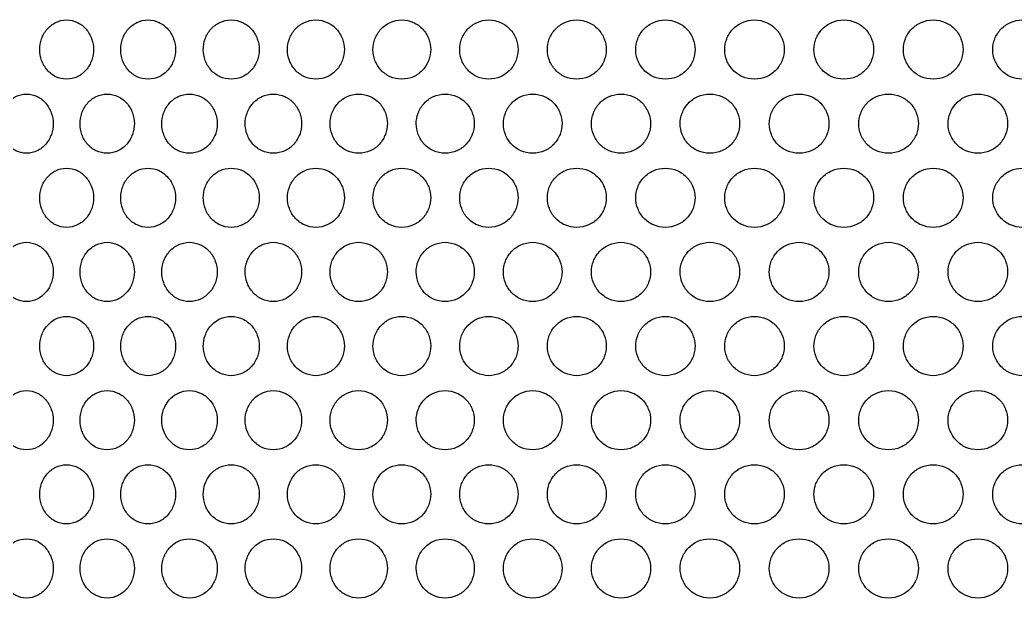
# Model space of a CAD drawing. Header units: millimetres. Extents: x 750 to 8479, y 2174 to 4333.
# Drawn here: x 1162.6 to 1296.8, y 2955.1 to 3033.1 of the extents above; entities that cross this region are included whole.
import ezdxf

# ---------------------------------------------------------------- set-up
doc = ezdxf.new("R2010")
doc.units = ezdxf.units.MM
doc.header["$LTSCALE"] = 153.67
doc.layers.add('02___PRT_ALL_AXES', color=7, linetype='CONTINUOUS')

msp = doc.modelspace()

# ---------------------------------------------------------------- linework, layer by layer
at = {"layer": '02___PRT_ALL_AXES', "color": 0, "linetype": 'Continuous'}
for points in [[(1168.86421, 3025.06591), (1168.32852, 3025.08775), (1167.37232, 3025.29974), (1166.17353, 3026.24269), (1165.42076, 3027.58256), (1165.17318, 3029.04925), (1165.41077, 3030.52312), (1166.16197, 3031.87762), (1167.36693, 3032.83075), (1168.32637, 3033.04428), (1168.86421, 3033.06591)], [(1168.86421, 3033.06591), (1169.39991, 3033.04407), (1170.35963, 3032.83209), (1171.56977, 3031.88914), (1172.33309, 3030.54927), (1172.58467, 3029.08257), (1172.34324, 3027.60871), (1171.58146, 3026.25421), (1170.36504, 3025.30107), (1169.40206, 3025.08754), (1168.86421, 3025.06591)], [(1179.85552, 3025.06591), (1179.308, 3025.08775), (1178.33045, 3025.29974), (1177.10448, 3026.24269), (1176.33443, 3027.58256), (1176.08114, 3029.04925), (1176.32421, 3030.52312), (1177.09266, 3031.87762), (1178.32495, 3032.83075), (1179.30579, 3033.04428), (1179.85552, 3033.06591)], [(1179.85552, 3033.06591), (1180.40305, 3033.04407), (1181.38375, 3032.83209), (1182.61992, 3031.88914), (1183.39946, 3030.54927), (1183.65634, 3029.08257), (1183.40981, 3027.60871), (1182.63186, 3026.25421), (1181.38928, 3025.30107), (1180.40525, 3025.08754), (1179.85552, 3025.06591)], [(1191.07403, 3025.06591), (1190.51594, 3025.08775), (1189.51934, 3025.29974), (1188.26904, 3026.24269), (1187.48351, 3027.58256), (1187.22509, 3029.04925), (1187.47308, 3030.52312), (1188.25698, 3031.87762), (1189.51373, 3032.83075), (1190.5137, 3033.04428), (1191.07403, 3033.06591)], [(1191.07403, 3033.06591), (1191.63211, 3033.04407), (1192.63151, 3032.83209), (1193.89083, 3031.88914), (1194.68476, 3030.54927), (1194.94636, 3029.08257), (1194.69531, 3027.60871), (1193.90299, 3026.25421), (1192.63714, 3025.30107), (1191.63436, 3025.08754), (1191.07403, 3025.06591)], [(1202.4936, 3025.06591), (1201.92626, 3025.08775), (1200.91291, 3025.29974), (1199.64121, 3026.24269), (1198.84202, 3027.58256), (1198.57907, 3029.04925), (1198.83141, 3030.52312), (1199.62894, 3031.87762), (1200.90721, 3032.83075), (1201.92398, 3033.04428), (1202.4936, 3033.06591)], [(1202.4936, 3033.06591), (1203.06094, 3033.04407), (1204.07672, 3032.83209), (1205.35626, 3031.88914), (1206.16273, 3030.54927), (1206.42844, 3029.08257), (1206.17345, 3027.60871), (1205.36861, 3026.25421), (1204.08244, 3025.30107), (1203.06323, 3025.08754), (1202.4936, 3025.06591)], [(1214.08765, 3025.06591), (1213.51237, 3025.08775), (1212.48465, 3025.29974), (1211.19449, 3026.24269), (1210.3835, 3027.58256), (1210.11665, 3029.04925), (1210.37274, 3030.52312), (1211.18204, 3031.87762), (1212.47886, 3032.83075), (1213.51006, 3033.04428), (1214.08765, 3033.06591)], [(1214.08765, 3033.06591), (1214.66293, 3033.04407), (1215.69271, 3032.83209), (1216.98949, 3031.88914), (1217.80663, 3030.54927), (1218.07582, 3029.08257), (1217.81749, 3027.60871), (1217.00201, 3026.25421), (1215.69851, 3025.30107), (1214.66525, 3025.08754), (1214.08765, 3025.06591)], [(1225.82918, 3025.06591), (1225.2473, 3025.08775), (1224.20759, 3025.29974), (1222.90198, 3026.24269), (1222.08109, 3027.58256), (1221.81095, 3029.04925), (1222.07019, 3030.52312), (1222.88939, 3031.87762), (1224.20173, 3032.83075), (1225.24496, 3033.04428), (1225.82918, 3033.06591)], [(1225.82918, 3033.06591), (1226.41105, 3033.04407), (1227.45244, 3032.83209), (1228.76344, 3031.88914), (1229.58935, 3030.54927), (1229.86139, 3029.08257), (1229.60032, 3027.60871), (1228.7761, 3026.25421), (1227.45831, 3025.30107), (1226.4134, 3025.08754), (1225.82918, 3025.06591)], [(1237.69083, 3025.06591), (1237.10372, 3025.08775), (1236.05443, 3025.29974), (1234.73642, 3026.24269), (1233.90754, 3027.58256), (1233.63473, 3029.04925), (1233.89653, 3030.52312), (1234.72371, 3031.87762), (1236.04853, 3032.83075), (1237.10135, 3033.04428), (1237.69083, 3033.06591)], [(1237.69083, 3033.06591), (1238.27795, 3033.04407), (1239.32852, 3032.83209), (1240.65068, 3031.88914), (1241.48343, 3030.54927), (1241.7577, 3029.08257), (1241.4945, 3027.60871), (1240.66345, 3026.25421), (1239.33444, 3025.30107), (1238.28031, 3025.08754), (1237.69083, 3025.06591)], [(1249.645, 3025.06591), (1249.054, 3025.08775), (1247.9976, 3025.29974), (1246.67025, 3026.24269), (1245.8353, 3027.58256), (1245.56047, 3029.04925), (1245.82421, 3030.52312), (1246.65744, 3031.87762), (1247.99165, 3032.83075), (1249.05162, 3033.04428), (1249.645, 3033.06591)], [(1249.645, 3033.06591), (1250.23599, 3033.04407), (1251.29329, 3032.83209), (1252.62354, 3031.88914), (1253.46119, 3030.54927), (1253.73705, 3029.08257), (1253.47232, 3027.60871), (1252.63638, 3026.25421), (1251.29925, 3025.30107), (1250.23837, 3025.08754), (1249.645, 3025.06591)], [(1261.66382, 3025.06591), (1261.07033, 3025.08775), (1260.00926, 3025.29974), (1258.67567, 3026.24269), (1257.8366, 3027.58256), (1257.56038, 3029.04925), (1257.82546, 3030.52312), (1258.6628, 3031.87762), (1260.00329, 3032.83075), (1261.06794, 3033.04428), (1261.66382, 3033.06591)], [(1261.66382, 3033.06591), (1262.25731, 3033.04407), (1263.31889, 3032.83209), (1264.65413, 3031.88914), (1265.49473, 3030.54927), (1265.77153, 3029.08257), (1265.5059, 3027.60871), (1264.66702, 3026.25421), (1263.32487, 3025.30107), (1262.2597, 3025.08754), (1261.66382, 3025.06591)], [(1273.71932, 3025.06591), (1273.12472, 3025.08775), (1272.06146, 3025.29974), (1270.72473, 3026.24269), (1269.88349, 3027.58256), (1269.60653, 3029.04925), (1269.87232, 3030.52312), (1270.71183, 3031.87762), (1272.05547, 3032.83075), (1273.12232, 3033.04428), (1273.71932, 3033.06591)], [(1273.71932, 3033.06591), (1274.31393, 3033.04407), (1275.37731, 3032.83209), (1276.71443, 3031.88914), (1277.55602, 3030.54927), (1277.83312, 3029.08257), (1277.5672, 3027.60871), (1276.72733, 3026.25421), (1275.3833, 3025.30107), (1274.31632, 3025.08754), (1273.71932, 3025.06591)], [(1285.78343, 3025.06591), (1285.18909, 3025.08775), (1284.12611, 3025.29974), (1282.78936, 3026.24269), (1281.94791, 3027.58256), (1281.67086, 3029.04925), (1281.93674, 3030.52312), (1282.77645, 3031.87762), (1284.12013, 3032.83075), (1285.1867, 3033.04428), (1285.78343, 3033.06591)], [(1285.78343, 3033.06591), (1286.37776, 3033.04407), (1287.44047, 3032.83209), (1288.77635, 3031.88914), (1289.61698, 3030.54927), (1289.89373, 3029.08257), (1289.62814, 3027.60871), (1288.78924, 3026.25421), (1287.44645, 3025.30107), (1286.38016, 3025.08754), (1285.78343, 3025.06591)], [(1297.82803, 3025.06591), (1297.23534, 3025.08775), (1296.17513, 3025.29974), (1294.84146, 3026.24269), (1294.00177, 3027.58256), (1293.72526, 3029.04925), (1293.99062, 3030.52312), (1294.82859, 3031.87762), (1296.16916, 3032.83075), (1297.23296, 3033.04428), (1297.82803, 3033.06591)], [(1163.46178, 3015.06591), (1162.93247, 3015.08775), (1161.98778, 3015.29974), (1160.80363, 3016.24269), (1160.06016, 3017.58256), (1159.81566, 3019.04925), (1160.05029, 3020.52312), (1160.79221, 3021.87762), (1161.98246, 3022.83075), (1162.93034, 3023.04428), (1163.46178, 3023.06591)], [(1163.46178, 3023.06591), (1163.99109, 3023.04407), (1164.93948, 3022.83209), (1166.13554, 3021.88914), (1166.89009, 3020.54927), (1167.13879, 3019.08257), (1166.90012, 3017.60871), (1166.14709, 3016.25421), (1164.94482, 3015.30107), (1163.99322, 3015.08754), (1163.46178, 3015.06591)], [(1174.32986, 3015.06591), (1173.78809, 3015.08775), (1172.82093, 3015.29974), (1171.6082, 3016.24269), (1170.84657, 3017.58256), (1170.59606, 3019.04925), (1170.83646, 3020.52312), (1171.59651, 3021.87762), (1172.81549, 3022.83075), (1173.78591, 3023.04428), (1174.32986, 3023.06591)], [(1174.32986, 3023.06591), (1174.87162, 3023.04407), (1175.84212, 3022.83209), (1177.06563, 3021.88914), (1177.83728, 3020.54927), (1178.09159, 3019.08257), (1177.84754, 3017.60871), (1177.07745, 3016.25421), (1175.84759, 3015.30107), (1174.8738, 3015.08754), (1174.32986, 3015.06591)], [(1185.438, 3015.06591), (1184.88503, 3015.08775), (1183.89767, 3015.29974), (1182.65918, 3016.24269), (1181.88116, 3017.58256), (1181.62523, 3019.04925), (1181.87083, 3020.52312), (1182.64723, 3021.87762), (1183.89211, 3022.83075), (1184.8828, 3023.04428), (1185.438, 3023.06591)], [(1185.438, 3023.06591), (1185.99096, 3023.04407), (1186.98131, 3022.83209), (1188.22941, 3021.88914), (1189.01637, 3020.54927), (1189.27569, 3019.08257), (1189.02683, 3017.60871), (1188.24147, 3016.25421), (1186.98688, 3015.30107), (1185.99319, 3015.08754), (1185.438, 3015.06591)], [(1196.76033, 3015.06591), (1196.19745, 3015.08775), (1195.19219, 3015.29974), (1193.93082, 3016.24269), (1193.13823, 3017.58256), (1192.87747, 3019.04925), (1193.12771, 3020.52312), (1193.91865, 3021.87762), (1195.18653, 3022.83075), (1196.19519, 3023.04428), (1196.76033, 3023.06591)], [(1196.76033, 3023.06591), (1197.32321, 3023.04407), (1198.33109, 3022.83209), (1199.60089, 3021.88914), (1200.40133, 3020.54927), (1200.66506, 3019.08257), (1200.41196, 3017.60871), (1199.61315, 3016.25421), (1198.33677, 3015.30107), (1197.32547, 3015.08754), (1196.76033, 3015.06591)], [(1208.2705, 3015.06591), (1207.69902, 3015.08775), (1206.67818, 3015.29974), (1205.39688, 3016.24269), (1204.59156, 3017.58256), (1204.32658, 3019.04925), (1204.58087, 3020.52312), (1205.38452, 3021.87762), (1206.67244, 3022.83075), (1207.69672, 3023.04428), (1208.2705, 3023.06591)], [(1208.2705, 3023.06591), (1208.84197, 3023.04407), (1209.86505, 3022.83209), (1211.15358, 3021.88914), (1211.96563, 3020.54927), (1212.23315, 3019.08257), (1211.97642, 3017.60871), (1211.16602, 3016.25421), (1209.87081, 3015.30107), (1208.84427, 3015.08754), (1208.2705, 3015.06591)], [(1219.94168, 3015.06591), (1219.36294, 3015.08775), (1218.32891, 3015.29974), (1217.03066, 3016.24269), (1216.21448, 3017.58256), (1215.9459, 3019.04925), (1216.20364, 3020.52312), (1217.01813, 3021.87762), (1218.32309, 3022.83075), (1219.36061, 3023.04428), (1219.94168, 3023.06591)], [(1219.94168, 3023.06591), (1220.52043, 3023.04407), (1221.55631, 3022.83209), (1222.86058, 3021.88914), (1223.68235, 3020.54927), (1223.95304, 3019.08257), (1223.69326, 3017.60871), (1222.87317, 3016.25421), (1221.56215, 3015.30107), (1220.52276, 3015.08754), (1219.94168, 3015.06591)], [(1231.74671, 3015.06591), (1231.16204, 3015.08775), (1230.11724, 3015.29974), (1228.80505, 3016.24269), (1227.97992, 3017.58256), (1227.70837, 3019.04925), (1227.96897, 3020.52312), (1228.79239, 3021.87762), (1230.11136, 3022.83075), (1231.15969, 3023.04428), (1231.74671, 3023.06591)], [(1231.74671, 3023.06591), (1232.33138, 3023.04407), (1233.37766, 3022.83209), (1234.69462, 3021.88914), (1235.52419, 3020.54927), (1235.79743, 3019.08257), (1235.53521, 3017.60871), (1234.70734, 3016.25421), (1233.38355, 3015.30107), (1232.33373, 3015.08754), (1231.74671, 3015.06591)], [(1243.65809, 3015.06591), (1243.06886, 3015.08775), (1242.01571, 3015.29974), (1240.69265, 3016.24269), (1239.86049, 3017.58256), (1239.58659, 3019.04925), (1239.84944, 3020.52312), (1240.67988, 3021.87762), (1242.00978, 3022.83075), (1243.06649, 3023.04428), (1243.65809, 3023.06591)], [(1243.65809, 3023.06591), (1244.24731, 3023.04407), (1245.30156, 3022.83209), (1246.62815, 3021.88914), (1247.46359, 3020.54927), (1247.73874, 3019.08257), (1247.47469, 3017.60871), (1246.64096, 3016.25421), (1245.3075, 3015.30107), (1244.24969, 3015.08754), (1243.65809, 3015.06591)], [(1255.64807, 3015.06591), (1255.05566, 3015.08775), (1253.99661, 3015.29974), (1252.66576, 3016.24269), (1251.8285, 3017.58256), (1251.5529, 3019.04925), (1251.81738, 3020.52312), (1252.65291, 3021.87762), (1253.99065, 3022.83075), (1255.05327, 3023.04428), (1255.64807, 3023.06591)], [(1255.64807, 3023.06591), (1256.24049, 3023.04407), (1257.30024, 3022.83209), (1258.63337, 3021.88914), (1259.47274, 3020.54927), (1259.74915, 3019.08257), (1259.48389, 3017.60871), (1258.64624, 3016.25421), (1257.3062, 3015.30107), (1256.24287, 3015.08754), (1255.64807, 3015.06591)], [(1267.68874, 3015.06591), (1267.09452, 3015.08775), (1266.03205, 3015.29974), (1264.6965, 3016.24269), (1263.8561, 3017.58256), (1263.57943, 3019.04925), (1263.84494, 3020.52312), (1264.68361, 3021.87762), (1266.02606, 3022.83075), (1267.09213, 3023.04428), (1267.68874, 3023.06591)], [(1267.68874, 3023.06591), (1268.28296, 3023.04407), (1269.34575, 3022.83209), (1270.68232, 3021.88914), (1271.52366, 3020.54927), (1271.80069, 3019.08257), (1271.53484, 3017.60871), (1270.69522, 3016.25421), (1269.35174, 3015.30107), (1268.28536, 3015.08754), (1267.68874, 3015.06591)], [(1279.75206, 3015.06591), (1279.15741, 3015.08775), (1278.09398, 3015.29974), (1276.75685, 3016.24269), (1275.91527, 3017.58256), (1275.63818, 3019.04925), (1275.90409, 3020.52312), (1276.74394, 3021.87762), (1278.088, 3022.83075), (1279.15502, 3023.04428), (1279.75206, 3023.06591)], [(1279.75206, 3023.06591), (1280.3467, 3023.04407), (1281.41005, 3022.83209), (1282.74694, 3021.88914), (1283.5883, 3020.54927), (1283.8653, 3019.08257), (1283.59947, 3017.60871), (1282.75984, 3016.25421), (1281.41604, 3015.30107), (1280.3491, 3015.08754), (1279.75206, 3015.06591)], [(1291.80992, 3015.06591), (1291.21623, 3015.08775), (1290.15433, 3015.29974), (1288.81873, 3016.24269), (1287.97792, 3017.58256), (1287.70106, 3019.04925), (1287.96675, 3020.52312), (1288.80584, 3021.87762), (1290.14835, 3022.83075), (1291.21385, 3023.04428), (1291.80992, 3023.06591)], [(1291.80992, 3023.06591), (1292.40361, 3023.04407), (1293.46504, 3022.83209), (1294.79914, 3021.88914), (1295.63855, 3020.54927), (1295.91488, 3019.08257), (1295.6497, 3017.60871), (1294.81201, 3016.25421), (1293.47102, 3015.30107), (1292.40599, 3015.08754), (1291.80992, 3015.06591)], [(1168.86421, 3005.06591), (1168.32852, 3005.08775), (1167.37232, 3005.29974), (1166.17353, 3006.24269), (1165.42076, 3007.58256), (1165.17318, 3009.04925), (1165.41077, 3010.52312), (1166.16197, 3011.87762), (1167.36693, 3012.83075), (1168.32637, 3013.04428), (1168.86421, 3013.06591)], [(1168.86421, 3013.06591), (1169.39991, 3013.04407), (1170.35963, 3012.83209), (1171.56977, 3011.88914), (1172.33309, 3010.54927), (1172.58467, 3009.08257), (1172.34324, 3007.60871), (1171.58146, 3006.25421), (1170.36504, 3005.30107), (1169.40206, 3005.08754), (1168.86421, 3005.06591)], [(1179.85552, 3005.06591), (1179.308, 3005.08775), (1178.33045, 3005.29974), (1177.10448, 3006.24269), (1176.33443, 3007.58256), (1176.08114, 3009.04925), (1176.32421, 3010.52312), (1177.09266, 3011.87762), (1178.32495, 3012.83075), (1179.30579, 3013.04428), (1179.85552, 3013.06591)], [(1179.85552, 3013.06591), (1180.40305, 3013.04407), (1181.38375, 3012.83209), (1182.61992, 3011.88914), (1183.39946, 3010.54927), (1183.65634, 3009.08257), (1183.40981, 3007.60871), (1182.63186, 3006.25421), (1181.38928, 3005.30107), (1180.40525, 3005.08754), (1179.85552, 3005.06591)], [(1191.07403, 3005.06591), (1190.51594, 3005.08775), (1189.51934, 3005.29974), (1188.26904, 3006.24269), (1187.48351, 3007.58256), (1187.22509, 3009.04925), (1187.47308, 3010.52312), (1188.25698, 3011.87762), (1189.51373, 3012.83075), (1190.5137, 3013.04428), (1191.07403, 3013.06591)], [(1191.07403, 3013.06591), (1191.63211, 3013.04407), (1192.63151, 3012.83209), (1193.89083, 3011.88914), (1194.68476, 3010.54927), (1194.94636, 3009.08257), (1194.69531, 3007.60871), (1193.90299, 3006.25421), (1192.63714, 3005.30107), (1191.63436, 3005.08754), (1191.07403, 3005.06591)], [(1202.4936, 3005.06591), (1201.92626, 3005.08775), (1200.91291, 3005.29974), (1199.64121, 3006.24269), (1198.84202, 3007.58256), (1198.57907, 3009.04925), (1198.83141, 3010.52312), (1199.62894, 3011.87762), (1200.90721, 3012.83075), (1201.92398, 3013.04428), (1202.4936, 3013.06591)], [(1202.4936, 3013.06591), (1203.06094, 3013.04407), (1204.07672, 3012.83209), (1205.35626, 3011.88914), (1206.16273, 3010.54927), (1206.42844, 3009.08257), (1206.17345, 3007.60871), (1205.36861, 3006.25421), (1204.08244, 3005.30107), (1203.06323, 3005.08754), (1202.4936, 3005.06591)], [(1214.08765, 3005.06591), (1213.51237, 3005.08775), (1212.48465, 3005.29974), (1211.19449, 3006.24269), (1210.3835, 3007.58256), (1210.11665, 3009.04925), (1210.37274, 3010.52312), (1211.18204, 3011.87762), (1212.47886, 3012.83075), (1213.51006, 3013.04428), (1214.08765, 3013.06591)], [(1214.08765, 3013.06591), (1214.66293, 3013.04407), (1215.69271, 3012.83209), (1216.98949, 3011.88914), (1217.80663, 3010.54927), (1218.07582, 3009.08257), (1217.81749, 3007.60871), (1217.00201, 3006.25421), (1215.69851, 3005.30107), (1214.66525, 3005.08754), (1214.08765, 3005.06591)], [(1225.82918, 3005.06591), (1225.2473, 3005.08775), (1224.20759, 3005.29974), (1222.90198, 3006.24269), (1222.08109, 3007.58256), (1221.81095, 3009.04925), (1222.07019, 3010.52312), (1222.88939, 3011.87762), (1224.20173, 3012.83075), (1225.24496, 3013.04428), (1225.82918, 3013.06591)], [(1225.82918, 3013.06591), (1226.41105, 3013.04407), (1227.45244, 3012.83209), (1228.76344, 3011.88914), (1229.58935, 3010.54927), (1229.86139, 3009.08257), (1229.60032, 3007.60871), (1228.7761, 3006.25421), (1227.45831, 3005.30107), (1226.4134, 3005.08754), (1225.82918, 3005.06591)], [(1237.69083, 3005.06591), (1237.10372, 3005.08775), (1236.05443, 3005.29974), (1234.73642, 3006.24269), (1233.90754, 3007.58256), (1233.63473, 3009.04925), (1233.89653, 3010.52312), (1234.72371, 3011.87762), (1236.04853, 3012.83075), (1237.10135, 3013.04428), (1237.69083, 3013.06591)], [(1237.69083, 3013.06591), (1238.27795, 3013.04407), (1239.32852, 3012.83209), (1240.65068, 3011.88914), (1241.48343, 3010.54927), (1241.7577, 3009.08257), (1241.4945, 3007.60871), (1240.66345, 3006.25421), (1239.33444, 3005.30107), (1238.28031, 3005.08754), (1237.69083, 3005.06591)], [(1249.645, 3005.06591), (1249.054, 3005.08775), (1247.9976, 3005.29974), (1246.67025, 3006.24269), (1245.8353, 3007.58256), (1245.56047, 3009.04925), (1245.82421, 3010.52312), (1246.65744, 3011.87762), (1247.99165, 3012.83075), (1249.05162, 3013.04428), (1249.645, 3013.06591)], [(1249.645, 3013.06591), (1250.23599, 3013.04407), (1251.29329, 3012.83209), (1252.62354, 3011.88914), (1253.46119, 3010.54927), (1253.73705, 3009.08257), (1253.47232, 3007.60871), (1252.63638, 3006.25421), (1251.29925, 3005.30107), (1250.23837, 3005.08754), (1249.645, 3005.06591)], [(1261.66382, 3005.06591), (1261.07033, 3005.08775), (1260.00926, 3005.29974), (1258.67567, 3006.24269), (1257.8366, 3007.58256), (1257.56038, 3009.04925), (1257.82546, 3010.52312), (1258.6628, 3011.87762), (1260.00329, 3012.83075), (1261.06794, 3013.04428), (1261.66382, 3013.06591)], [(1261.66382, 3013.06591), (1262.25731, 3013.04407), (1263.31889, 3012.83209), (1264.65413, 3011.88914), (1265.49473, 3010.54927), (1265.77153, 3009.08257), (1265.5059, 3007.60871), (1264.66702, 3006.25421), (1263.32487, 3005.30107), (1262.2597, 3005.08754), (1261.66382, 3005.06591)], [(1273.71932, 3005.06591), (1273.12472, 3005.08775), (1272.06146, 3005.29974), (1270.72473, 3006.24269), (1269.88349, 3007.58256), (1269.60653, 3009.04925), (1269.87232, 3010.52312), (1270.71183, 3011.87762), (1272.05547, 3012.83075), (1273.12232, 3013.04428), (1273.71932, 3013.06591)], [(1273.71932, 3013.06591), (1274.31393, 3013.04407), (1275.37731, 3012.83209), (1276.71443, 3011.88914), (1277.55602, 3010.54927), (1277.83312, 3009.08257), (1277.5672, 3007.60871), (1276.72733, 3006.25421), (1275.3833, 3005.30107), (1274.31632, 3005.08754), (1273.71932, 3005.06591)], [(1285.78343, 3005.06591), (1285.18909, 3005.08775), (1284.12611, 3005.29974), (1282.78936, 3006.24269), (1281.94791, 3007.58256), (1281.67086, 3009.04925), (1281.93674, 3010.52312), (1282.77645, 3011.87762), (1284.12013, 3012.83075), (1285.1867, 3013.04428), (1285.78343, 3013.06591)], [(1285.78343, 3013.06591), (1286.37776, 3013.04407), (1287.44047, 3012.83209), (1288.77635, 3011.88914), (1289.61698, 3010.54927), (1289.89373, 3009.08257), (1289.62814, 3007.60871), (1288.78924, 3006.25421), (1287.44645, 3005.30107), (1286.38016, 3005.08754), (1285.78343, 3005.06591)], [(1297.82803, 3005.06591), (1297.23534, 3005.08775), (1296.17513, 3005.29974), (1294.84146, 3006.24269), (1294.00177, 3007.58256), (1293.72526, 3009.04925), (1293.99062, 3010.52312), (1294.82859, 3011.87762), (1296.16916, 3012.83075), (1297.23296, 3013.04428), (1297.82803, 3013.06591)], [(1163.46178, 2995.06591), (1162.93247, 2995.08775), (1161.98778, 2995.29974), (1160.80363, 2996.24269), (1160.06016, 2997.58256), (1159.81566, 2999.04925), (1160.05029, 3000.52312), (1160.79221, 3001.87762), (1161.98246, 3002.83075), (1162.93034, 3003.04428), (1163.46178, 3003.06591)], [(1163.46178, 3003.06591), (1163.99109, 3003.04407), (1164.93948, 3002.83209), (1166.13554, 3001.88914), (1166.89009, 3000.54927), (1167.13879, 2999.08257), (1166.90012, 2997.60871), (1166.14709, 2996.25421), (1164.94482, 2995.30107), (1163.99322, 2995.08754), (1163.46178, 2995.06591)], [(1174.32986, 2995.06591), (1173.78809, 2995.08775), (1172.82093, 2995.29974), (1171.6082, 2996.24269), (1170.84657, 2997.58256), (1170.59606, 2999.04925), (1170.83646, 3000.52312), (1171.59651, 3001.87762), (1172.81549, 3002.83075), (1173.78591, 3003.04428), (1174.32986, 3003.06591)], [(1174.32986, 3003.06591), (1174.87162, 3003.04407), (1175.84212, 3002.83209), (1177.06563, 3001.88914), (1177.83728, 3000.54927), (1178.09159, 2999.08257), (1177.84754, 2997.60871), (1177.07745, 2996.25421), (1175.84759, 2995.30107), (1174.8738, 2995.08754), (1174.32986, 2995.06591)], [(1185.438, 2995.06591), (1184.88503, 2995.08775), (1183.89767, 2995.29974), (1182.65918, 2996.24269), (1181.88116, 2997.58256), (1181.62523, 2999.04925), (1181.87083, 3000.52312), (1182.64723, 3001.87762), (1183.89211, 3002.83075), (1184.8828, 3003.04428), (1185.438, 3003.06591)], [(1185.438, 3003.06591), (1185.99096, 3003.04407), (1186.98131, 3002.83209), (1188.22941, 3001.88914), (1189.01637, 3000.54927), (1189.27569, 2999.08257), (1189.02683, 2997.60871), (1188.24147, 2996.25421), (1186.98688, 2995.30107), (1185.99319, 2995.08754), (1185.438, 2995.06591)], [(1196.76033, 2995.06591), (1196.19745, 2995.08775), (1195.19219, 2995.29974), (1193.93082, 2996.24269), (1193.13823, 2997.58256), (1192.87747, 2999.04925), (1193.12771, 3000.52312), (1193.91865, 3001.87762), (1195.18653, 3002.83075), (1196.19519, 3003.04428), (1196.76033, 3003.06591)], [(1196.76033, 3003.06591), (1197.32321, 3003.04407), (1198.33109, 3002.83209), (1199.60089, 3001.88914), (1200.40133, 3000.54927), (1200.66506, 2999.08257), (1200.41196, 2997.60871), (1199.61315, 2996.25421), (1198.33677, 2995.30107), (1197.32547, 2995.08754), (1196.76033, 2995.06591)], [(1208.2705, 2995.06591), (1207.69902, 2995.08775), (1206.67818, 2995.29974), (1205.39688, 2996.24269), (1204.59156, 2997.58256), (1204.32658, 2999.04925), (1204.58087, 3000.52312), (1205.38452, 3001.87762), (1206.67244, 3002.83075), (1207.69672, 3003.04428), (1208.2705, 3003.06591)], [(1208.2705, 3003.06591), (1208.84197, 3003.04407), (1209.86505, 3002.83209), (1211.15358, 3001.88914), (1211.96563, 3000.54927), (1212.23315, 2999.08257), (1211.97642, 2997.60871), (1211.16602, 2996.25421), (1209.87081, 2995.30107), (1208.84427, 2995.08754), (1208.2705, 2995.06591)], [(1219.94168, 2995.06591), (1219.36294, 2995.08775), (1218.32891, 2995.29974), (1217.03066, 2996.24269), (1216.21448, 2997.58256), (1215.9459, 2999.04925), (1216.20364, 3000.52312), (1217.01813, 3001.87762), (1218.32309, 3002.83075), (1219.36061, 3003.04428), (1219.94168, 3003.06591)], [(1219.94168, 3003.06591), (1220.52043, 3003.04407), (1221.55631, 3002.83209), (1222.86058, 3001.88914), (1223.68235, 3000.54927), (1223.95304, 2999.08257), (1223.69326, 2997.60871), (1222.87317, 2996.25421), (1221.56215, 2995.30107), (1220.52276, 2995.08754), (1219.94168, 2995.06591)], [(1231.74671, 2995.06591), (1231.16204, 2995.08775), (1230.11724, 2995.29974), (1228.80505, 2996.24269), (1227.97992, 2997.58256), (1227.70837, 2999.04925), (1227.96897, 3000.52312), (1228.79239, 3001.87762), (1230.11136, 3002.83075), (1231.15969, 3003.04428), (1231.74671, 3003.06591)], [(1231.74671, 3003.06591), (1232.33138, 3003.04407), (1233.37766, 3002.83209), (1234.69462, 3001.88914), (1235.52419, 3000.54927), (1235.79743, 2999.08257), (1235.53521, 2997.60871), (1234.70734, 2996.25421), (1233.38355, 2995.30107), (1232.33373, 2995.08754), (1231.74671, 2995.06591)], [(1243.65809, 2995.06591), (1243.06886, 2995.08775), (1242.01571, 2995.29974), (1240.69265, 2996.24269), (1239.86049, 2997.58256), (1239.58659, 2999.04925), (1239.84944, 3000.52312), (1240.67988, 3001.87762), (1242.00978, 3002.83075), (1243.06649, 3003.04428), (1243.65809, 3003.06591)], [(1243.65809, 3003.06591), (1244.24731, 3003.04407), (1245.30156, 3002.83209), (1246.62815, 3001.88914), (1247.46359, 3000.54927), (1247.73874, 2999.08257), (1247.47469, 2997.60871), (1246.64096, 2996.25421), (1245.3075, 2995.30107), (1244.24969, 2995.08754), (1243.65809, 2995.06591)], [(1255.64807, 2995.06591), (1255.05566, 2995.08775), (1253.99661, 2995.29974), (1252.66576, 2996.24269), (1251.8285, 2997.58256), (1251.5529, 2999.04925), (1251.81738, 3000.52312), (1252.65291, 3001.87762), (1253.99065, 3002.83075), (1255.05327, 3003.04428), (1255.64807, 3003.06591)], [(1255.64807, 3003.06591), (1256.24049, 3003.04407), (1257.30024, 3002.83209), (1258.63337, 3001.88914), (1259.47274, 3000.54927), (1259.74915, 2999.08257), (1259.48389, 2997.60871), (1258.64624, 2996.25421), (1257.3062, 2995.30107), (1256.24287, 2995.08754), (1255.64807, 2995.06591)], [(1267.68874, 2995.06591), (1267.09452, 2995.08775), (1266.03205, 2995.29974), (1264.6965, 2996.24269), (1263.8561, 2997.58256), (1263.57943, 2999.04925), (1263.84494, 3000.52312), (1264.68361, 3001.87762), (1266.02606, 3002.83075), (1267.09213, 3003.04428), (1267.68874, 3003.06591)], [(1267.68874, 3003.06591), (1268.28296, 3003.04407), (1269.34575, 3002.83209), (1270.68232, 3001.88914), (1271.52366, 3000.54927), (1271.80069, 2999.08257), (1271.53484, 2997.60871), (1270.69522, 2996.25421), (1269.35174, 2995.30107), (1268.28536, 2995.08754), (1267.68874, 2995.06591)], [(1279.75206, 2995.06591), (1279.15741, 2995.08775), (1278.09398, 2995.29974), (1276.75685, 2996.24269), (1275.91527, 2997.58256), (1275.63818, 2999.04925), (1275.90409, 3000.52312), (1276.74394, 3001.87762), (1278.088, 3002.83075), (1279.15502, 3003.04428), (1279.75206, 3003.06591)], [(1279.75206, 3003.06591), (1280.3467, 3003.04407), (1281.41005, 3002.83209), (1282.74694, 3001.88914), (1283.5883, 3000.54927), (1283.8653, 2999.08257), (1283.59947, 2997.60871), (1282.75984, 2996.25421), (1281.41604, 2995.30107), (1280.3491, 2995.08754), (1279.75206, 2995.06591)], [(1291.80992, 2995.06591), (1291.21623, 2995.08775), (1290.15433, 2995.29974), (1288.81873, 2996.24269), (1287.97792, 2997.58256), (1287.70106, 2999.04925), (1287.96675, 3000.52312), (1288.80584, 3001.87762), (1290.14835, 3002.83075), (1291.21385, 3003.04428), (1291.80992, 3003.06591)], [(1291.80992, 3003.06591), (1292.40361, 3003.04407), (1293.46504, 3002.83209), (1294.79914, 3001.88914), (1295.63855, 3000.54927), (1295.91488, 2999.08257), (1295.6497, 2997.60871), (1294.81201, 2996.25421), (1293.47102, 2995.30107), (1292.40599, 2995.08754), (1291.80992, 2995.06591)], [(1168.86421, 2985.06591), (1168.32852, 2985.08775), (1167.37232, 2985.29974), (1166.17353, 2986.24269), (1165.42076, 2987.58256), (1165.17318, 2989.04925), (1165.41077, 2990.52312), (1166.16197, 2991.87762), (1167.36693, 2992.83075), (1168.32637, 2993.04428), (1168.86421, 2993.06591)], [(1168.86421, 2993.06591), (1169.39991, 2993.04407), (1170.35963, 2992.83209), (1171.56977, 2991.88914), (1172.33309, 2990.54927), (1172.58467, 2989.08257), (1172.34324, 2987.60871), (1171.58146, 2986.25421), (1170.36504, 2985.30107), (1169.40206, 2985.08754), (1168.86421, 2985.06591)], [(1179.85552, 2985.06591), (1179.308, 2985.08775), (1178.33045, 2985.29974), (1177.10448, 2986.24269), (1176.33443, 2987.58256), (1176.08114, 2989.04925), (1176.32421, 2990.52312), (1177.09266, 2991.87762), (1178.32495, 2992.83075), (1179.30579, 2993.04428), (1179.85552, 2993.06591)], [(1179.85552, 2993.06591), (1180.40305, 2993.04407), (1181.38375, 2992.83209), (1182.61992, 2991.88914), (1183.39946, 2990.54927), (1183.65634, 2989.08257), (1183.40981, 2987.60871), (1182.63186, 2986.25421), (1181.38928, 2985.30107), (1180.40525, 2985.08754), (1179.85552, 2985.06591)], [(1191.07403, 2985.06591), (1190.51594, 2985.08775), (1189.51934, 2985.29974), (1188.26904, 2986.24269), (1187.48351, 2987.58256), (1187.22509, 2989.04925), (1187.47308, 2990.52312), (1188.25698, 2991.87762), (1189.51373, 2992.83075), (1190.5137, 2993.04428), (1191.07403, 2993.06591)], [(1191.07403, 2993.06591), (1191.63211, 2993.04407), (1192.63151, 2992.83209), (1193.89083, 2991.88914), (1194.68476, 2990.54927), (1194.94636, 2989.08257), (1194.69531, 2987.60871), (1193.90299, 2986.25421), (1192.63714, 2985.30107), (1191.63436, 2985.08754), (1191.07403, 2985.06591)], [(1202.4936, 2985.06591), (1201.92626, 2985.08775), (1200.91291, 2985.29974), (1199.64121, 2986.24269), (1198.84202, 2987.58256), (1198.57907, 2989.04925), (1198.83141, 2990.52312), (1199.62894, 2991.87762), (1200.90721, 2992.83075), (1201.92398, 2993.04428), (1202.4936, 2993.06591)], [(1202.4936, 2993.06591), (1203.06094, 2993.04407), (1204.07672, 2992.83209), (1205.35626, 2991.88914), (1206.16273, 2990.54927), (1206.42844, 2989.08257), (1206.17345, 2987.60871), (1205.36861, 2986.25421), (1204.08244, 2985.30107), (1203.06323, 2985.08754), (1202.4936, 2985.06591)], [(1214.08765, 2985.06591), (1213.51237, 2985.08775), (1212.48465, 2985.29974), (1211.19449, 2986.24269), (1210.3835, 2987.58256), (1210.11665, 2989.04925), (1210.37274, 2990.52312), (1211.18204, 2991.87762), (1212.47886, 2992.83075), (1213.51006, 2993.04428), (1214.08765, 2993.06591)], [(1214.08765, 2993.06591), (1214.66293, 2993.04407), (1215.69271, 2992.83209), (1216.98949, 2991.88914), (1217.80663, 2990.54927), (1218.07582, 2989.08257), (1217.81749, 2987.60871), (1217.00201, 2986.25421), (1215.69851, 2985.30107), (1214.66525, 2985.08754), (1214.08765, 2985.06591)], [(1225.82918, 2985.06591), (1225.2473, 2985.08775), (1224.20759, 2985.29974), (1222.90198, 2986.24269), (1222.08109, 2987.58256), (1221.81095, 2989.04925), (1222.07019, 2990.52312), (1222.88939, 2991.87762), (1224.20173, 2992.83075), (1225.24496, 2993.04428), (1225.82918, 2993.06591)], [(1225.82918, 2993.06591), (1226.41105, 2993.04407), (1227.45244, 2992.83209), (1228.76344, 2991.88914), (1229.58935, 2990.54927), (1229.86139, 2989.08257), (1229.60032, 2987.60871), (1228.7761, 2986.25421), (1227.45831, 2985.30107), (1226.4134, 2985.08754), (1225.82918, 2985.06591)], [(1237.69083, 2985.06591), (1237.10372, 2985.08775), (1236.05443, 2985.29974), (1234.73642, 2986.24269), (1233.90754, 2987.58256), (1233.63473, 2989.04925), (1233.89653, 2990.52312), (1234.72371, 2991.87762), (1236.04853, 2992.83075), (1237.10135, 2993.04428), (1237.69083, 2993.06591)], [(1237.69083, 2993.06591), (1238.27795, 2993.04407), (1239.32852, 2992.83209), (1240.65068, 2991.88914), (1241.48343, 2990.54927), (1241.7577, 2989.08257), (1241.4945, 2987.60871), (1240.66345, 2986.25421), (1239.33444, 2985.30107), (1238.28031, 2985.08754), (1237.69083, 2985.06591)], [(1249.645, 2985.06591), (1249.054, 2985.08775), (1247.9976, 2985.29974), (1246.67025, 2986.24269), (1245.8353, 2987.58256), (1245.56047, 2989.04925), (1245.82421, 2990.52312), (1246.65744, 2991.87762), (1247.99165, 2992.83075), (1249.05162, 2993.04428), (1249.645, 2993.06591)], [(1249.645, 2993.06591), (1250.23599, 2993.04407), (1251.29329, 2992.83209), (1252.62354, 2991.88914), (1253.46119, 2990.54927), (1253.73705, 2989.08257), (1253.47232, 2987.60871), (1252.63638, 2986.25421), (1251.29925, 2985.30107), (1250.23837, 2985.08754), (1249.645, 2985.06591)], [(1261.66382, 2985.06591), (1261.07033, 2985.08775), (1260.00926, 2985.29974), (1258.67567, 2986.24269), (1257.8366, 2987.58256), (1257.56038, 2989.04925), (1257.82546, 2990.52312), (1258.6628, 2991.87762), (1260.00329, 2992.83075), (1261.06794, 2993.04428), (1261.66382, 2993.06591)], [(1261.66382, 2993.06591), (1262.25731, 2993.04407), (1263.31889, 2992.83209), (1264.65413, 2991.88914), (1265.49473, 2990.54927), (1265.77153, 2989.08257), (1265.5059, 2987.60871), (1264.66702, 2986.25421), (1263.32487, 2985.30107), (1262.2597, 2985.08754), (1261.66382, 2985.06591)], [(1273.71932, 2985.06591), (1273.12472, 2985.08775), (1272.06146, 2985.29974), (1270.72473, 2986.24269), (1269.88349, 2987.58256), (1269.60653, 2989.04925), (1269.87232, 2990.52312), (1270.71183, 2991.87762), (1272.05547, 2992.83075), (1273.12232, 2993.04428), (1273.71932, 2993.06591)], [(1273.71932, 2993.06591), (1274.31393, 2993.04407), (1275.37731, 2992.83209), (1276.71443, 2991.88914), (1277.55602, 2990.54927), (1277.83312, 2989.08257), (1277.5672, 2987.60871), (1276.72733, 2986.25421), (1275.3833, 2985.30107), (1274.31632, 2985.08754), (1273.71932, 2985.06591)], [(1285.78343, 2985.06591), (1285.18909, 2985.08775), (1284.12611, 2985.29974), (1282.78936, 2986.24269), (1281.94791, 2987.58256), (1281.67086, 2989.04925), (1281.93674, 2990.52312), (1282.77645, 2991.87762), (1284.12013, 2992.83075), (1285.1867, 2993.04428), (1285.78343, 2993.06591)], [(1285.78343, 2993.06591), (1286.37776, 2993.04407), (1287.44047, 2992.83209), (1288.77635, 2991.88914), (1289.61698, 2990.54927), (1289.89373, 2989.08257), (1289.62814, 2987.60871), (1288.78924, 2986.25421), (1287.44645, 2985.30107), (1286.38016, 2985.08754), (1285.78343, 2985.06591)], [(1297.82803, 2985.06591), (1297.23534, 2985.08775), (1296.17513, 2985.29974), (1294.84146, 2986.24269), (1294.00177, 2987.58256), (1293.72526, 2989.04925), (1293.99062, 2990.52312), (1294.82859, 2991.87762), (1296.16916, 2992.83075), (1297.23296, 2993.04428), (1297.82803, 2993.06591)], [(1163.46178, 2975.06591), (1162.93247, 2975.08775), (1161.98778, 2975.29974), (1160.80363, 2976.24269), (1160.06016, 2977.58256), (1159.81566, 2979.04925), (1160.05029, 2980.52312), (1160.79221, 2981.87762), (1161.98246, 2982.83075), (1162.93034, 2983.04428), (1163.46178, 2983.06591)], [(1163.46178, 2983.06591), (1163.99109, 2983.04407), (1164.93948, 2982.83209), (1166.13554, 2981.88914), (1166.89009, 2980.54927), (1167.13879, 2979.08257), (1166.90012, 2977.60871), (1166.14709, 2976.25421), (1164.94482, 2975.30107), (1163.99322, 2975.08754), (1163.46178, 2975.06591)], [(1174.32986, 2975.06591), (1173.78809, 2975.08775), (1172.82093, 2975.29974), (1171.6082, 2976.24269), (1170.84657, 2977.58256), (1170.59606, 2979.04925), (1170.83646, 2980.52312), (1171.59651, 2981.87762), (1172.81549, 2982.83075), (1173.78591, 2983.04428), (1174.32986, 2983.06591)], [(1174.32986, 2983.06591), (1174.87162, 2983.04407), (1175.84212, 2982.83209), (1177.06563, 2981.88914), (1177.83728, 2980.54927), (1178.09159, 2979.08257), (1177.84754, 2977.60871), (1177.07745, 2976.25421), (1175.84759, 2975.30107), (1174.8738, 2975.08754), (1174.32986, 2975.06591)], [(1185.438, 2975.06591), (1184.88503, 2975.08775), (1183.89767, 2975.29974), (1182.65918, 2976.24269), (1181.88116, 2977.58256), (1181.62523, 2979.04925), (1181.87083, 2980.52312), (1182.64723, 2981.87762), (1183.89211, 2982.83075), (1184.8828, 2983.04428), (1185.438, 2983.06591)], [(1185.438, 2983.06591), (1185.99096, 2983.04407), (1186.98131, 2982.83209), (1188.22941, 2981.88914), (1189.01637, 2980.54927), (1189.27569, 2979.08257), (1189.02683, 2977.60871), (1188.24147, 2976.25421), (1186.98688, 2975.30107), (1185.99319, 2975.08754), (1185.438, 2975.06591)], [(1196.76033, 2975.06591), (1196.19745, 2975.08775), (1195.19219, 2975.29974), (1193.93082, 2976.24269), (1193.13823, 2977.58256), (1192.87747, 2979.04925), (1193.12771, 2980.52312), (1193.91865, 2981.87762), (1195.18653, 2982.83075), (1196.19519, 2983.04428), (1196.76033, 2983.06591)], [(1196.76033, 2983.06591), (1197.32321, 2983.04407), (1198.33109, 2982.83209), (1199.60089, 2981.88914), (1200.40133, 2980.54927), (1200.66506, 2979.08257), (1200.41196, 2977.60871), (1199.61315, 2976.25421), (1198.33677, 2975.30107), (1197.32547, 2975.08754), (1196.76033, 2975.06591)], [(1208.2705, 2975.06591), (1207.69902, 2975.08775), (1206.67818, 2975.29974), (1205.39688, 2976.24269), (1204.59156, 2977.58256), (1204.32658, 2979.04925), (1204.58087, 2980.52312), (1205.38452, 2981.87762), (1206.67244, 2982.83075), (1207.69672, 2983.04428), (1208.2705, 2983.06591)], [(1208.2705, 2983.06591), (1208.84197, 2983.04407), (1209.86505, 2982.83209), (1211.15358, 2981.88914), (1211.96563, 2980.54927), (1212.23315, 2979.08257), (1211.97642, 2977.60871), (1211.16602, 2976.25421), (1209.87081, 2975.30107), (1208.84427, 2975.08754), (1208.2705, 2975.06591)], [(1219.94168, 2975.06591), (1219.36294, 2975.08775), (1218.32891, 2975.29974), (1217.03066, 2976.24269), (1216.21448, 2977.58256), (1215.9459, 2979.04925), (1216.20364, 2980.52312), (1217.01813, 2981.87762), (1218.32309, 2982.83075), (1219.36061, 2983.04428), (1219.94168, 2983.06591)], [(1219.94168, 2983.06591), (1220.52043, 2983.04407), (1221.55631, 2982.83209), (1222.86058, 2981.88914), (1223.68235, 2980.54927), (1223.95304, 2979.08257), (1223.69326, 2977.60871), (1222.87317, 2976.25421), (1221.56215, 2975.30107), (1220.52276, 2975.08754), (1219.94168, 2975.06591)], [(1231.74671, 2975.06591), (1231.16204, 2975.08775), (1230.11724, 2975.29974), (1228.80505, 2976.24269), (1227.97992, 2977.58256), (1227.70837, 2979.04925), (1227.96897, 2980.52312), (1228.79239, 2981.87762), (1230.11136, 2982.83075), (1231.15969, 2983.04428), (1231.74671, 2983.06591)], [(1231.74671, 2983.06591), (1232.33138, 2983.04407), (1233.37766, 2982.83209), (1234.69462, 2981.88914), (1235.52419, 2980.54927), (1235.79743, 2979.08257), (1235.53521, 2977.60871), (1234.70734, 2976.25421), (1233.38355, 2975.30107), (1232.33373, 2975.08754), (1231.74671, 2975.06591)], [(1243.65809, 2975.06591), (1243.06886, 2975.08775), (1242.01571, 2975.29974), (1240.69265, 2976.24269), (1239.86049, 2977.58256), (1239.58659, 2979.04925), (1239.84944, 2980.52312), (1240.67988, 2981.87762), (1242.00978, 2982.83075), (1243.06649, 2983.04428), (1243.65809, 2983.06591)], [(1243.65809, 2983.06591), (1244.24731, 2983.04407), (1245.30156, 2982.83209), (1246.62815, 2981.88914), (1247.46359, 2980.54927), (1247.73874, 2979.08257), (1247.47469, 2977.60871), (1246.64096, 2976.25421), (1245.3075, 2975.30107), (1244.24969, 2975.08754), (1243.65809, 2975.06591)], [(1255.64807, 2975.06591), (1255.05566, 2975.08775), (1253.99661, 2975.29974), (1252.66576, 2976.24269), (1251.8285, 2977.58256), (1251.5529, 2979.04925), (1251.81738, 2980.52312), (1252.65291, 2981.87762), (1253.99065, 2982.83075), (1255.05327, 2983.04428), (1255.64807, 2983.06591)], [(1255.64807, 2983.06591), (1256.24049, 2983.04407), (1257.30024, 2982.83209), (1258.63337, 2981.88914), (1259.47274, 2980.54927), (1259.74915, 2979.08257), (1259.48389, 2977.60871), (1258.64624, 2976.25421), (1257.3062, 2975.30107), (1256.24287, 2975.08754), (1255.64807, 2975.06591)], [(1267.68874, 2975.06591), (1267.09452, 2975.08775), (1266.03205, 2975.29974), (1264.6965, 2976.24269), (1263.8561, 2977.58256), (1263.57943, 2979.04925), (1263.84494, 2980.52312), (1264.68361, 2981.87762), (1266.02606, 2982.83075), (1267.09213, 2983.04428), (1267.68874, 2983.06591)], [(1267.68874, 2983.06591), (1268.28296, 2983.04407), (1269.34575, 2982.83209), (1270.68232, 2981.88914), (1271.52366, 2980.54927), (1271.80069, 2979.08257), (1271.53484, 2977.60871), (1270.69522, 2976.25421), (1269.35174, 2975.30107), (1268.28536, 2975.08754), (1267.68874, 2975.06591)], [(1279.75206, 2975.06591), (1279.15741, 2975.08775), (1278.09398, 2975.29974), (1276.75685, 2976.24269), (1275.91527, 2977.58256), (1275.63818, 2979.04925), (1275.90409, 2980.52312), (1276.74394, 2981.87762), (1278.088, 2982.83075), (1279.15502, 2983.04428), (1279.75206, 2983.06591)], [(1279.75206, 2983.06591), (1280.3467, 2983.04407), (1281.41005, 2982.83209), (1282.74694, 2981.88914), (1283.5883, 2980.54927), (1283.8653, 2979.08257), (1283.59947, 2977.60871), (1282.75984, 2976.25421), (1281.41604, 2975.30107), (1280.3491, 2975.08754), (1279.75206, 2975.06591)], [(1291.80992, 2975.06591), (1291.21623, 2975.08775), (1290.15433, 2975.29974), (1288.81873, 2976.24269), (1287.97792, 2977.58256), (1287.70106, 2979.04925), (1287.96675, 2980.52312), (1288.80584, 2981.87762), (1290.14835, 2982.83075), (1291.21385, 2983.04428), (1291.80992, 2983.06591)], [(1291.80992, 2983.06591), (1292.40361, 2983.04407), (1293.46504, 2982.83209), (1294.79914, 2981.88914), (1295.63855, 2980.54927), (1295.91488, 2979.08257), (1295.6497, 2977.60871), (1294.81201, 2976.25421), (1293.47102, 2975.30107), (1292.40599, 2975.08754), (1291.80992, 2975.06591)], [(1168.86421, 2965.06591), (1168.32852, 2965.08775), (1167.37232, 2965.29974), (1166.17353, 2966.24269), (1165.42076, 2967.58256), (1165.17318, 2969.04925), (1165.41077, 2970.52312), (1166.16197, 2971.87762), (1167.36693, 2972.83075), (1168.32637, 2973.04428), (1168.86421, 2973.06591)], [(1168.86421, 2973.06591), (1169.39991, 2973.04407), (1170.35963, 2972.83209), (1171.56977, 2971.88914), (1172.33309, 2970.54927), (1172.58467, 2969.08257), (1172.34324, 2967.60871), (1171.58146, 2966.25421), (1170.36504, 2965.30107), (1169.40206, 2965.08754), (1168.86421, 2965.06591)], [(1179.85552, 2965.06591), (1179.308, 2965.08775), (1178.33045, 2965.29974), (1177.10448, 2966.24269), (1176.33443, 2967.58256), (1176.08114, 2969.04925), (1176.32421, 2970.52312), (1177.09266, 2971.87762), (1178.32495, 2972.83075), (1179.30579, 2973.04428), (1179.85552, 2973.06591)], [(1179.85552, 2973.06591), (1180.40305, 2973.04407), (1181.38375, 2972.83209), (1182.61992, 2971.88914), (1183.39946, 2970.54927), (1183.65634, 2969.08257), (1183.40981, 2967.60871), (1182.63186, 2966.25421), (1181.38928, 2965.30107), (1180.40525, 2965.08754), (1179.85552, 2965.06591)], [(1191.07403, 2965.06591), (1190.51594, 2965.08775), (1189.51934, 2965.29974), (1188.26904, 2966.24269), (1187.48351, 2967.58256), (1187.22509, 2969.04925), (1187.47308, 2970.52312), (1188.25698, 2971.87762), (1189.51373, 2972.83075), (1190.5137, 2973.04428), (1191.07403, 2973.06591)], [(1191.07403, 2973.06591), (1191.63211, 2973.04407), (1192.63151, 2972.83209), (1193.89083, 2971.88914), (1194.68476, 2970.54927), (1194.94636, 2969.08257), (1194.69531, 2967.60871), (1193.90299, 2966.25421), (1192.63714, 2965.30107), (1191.63436, 2965.08754), (1191.07403, 2965.06591)], [(1202.4936, 2965.06591), (1201.92626, 2965.08775), (1200.91291, 2965.29974), (1199.64121, 2966.24269), (1198.84202, 2967.58256), (1198.57907, 2969.04925), (1198.83141, 2970.52312), (1199.62894, 2971.87762), (1200.90721, 2972.83075), (1201.92398, 2973.04428), (1202.4936, 2973.06591)], [(1202.4936, 2973.06591), (1203.06094, 2973.04407), (1204.07672, 2972.83209), (1205.35626, 2971.88914), (1206.16273, 2970.54927), (1206.42844, 2969.08257), (1206.17345, 2967.60871), (1205.36861, 2966.25421), (1204.08244, 2965.30107), (1203.06323, 2965.08754), (1202.4936, 2965.06591)], [(1214.08765, 2965.06591), (1213.51237, 2965.08775), (1212.48465, 2965.29974), (1211.19449, 2966.24269), (1210.3835, 2967.58256), (1210.11665, 2969.04925), (1210.37274, 2970.52312), (1211.18204, 2971.87762), (1212.47886, 2972.83075), (1213.51006, 2973.04428), (1214.08765, 2973.06591)], [(1214.08765, 2973.06591), (1214.66293, 2973.04407), (1215.69271, 2972.83209), (1216.98949, 2971.88914), (1217.80663, 2970.54927), (1218.07582, 2969.08257), (1217.81749, 2967.60871), (1217.00201, 2966.25421), (1215.69851, 2965.30107), (1214.66525, 2965.08754), (1214.08765, 2965.06591)], [(1225.82918, 2965.06591), (1225.2473, 2965.08775), (1224.20759, 2965.29974), (1222.90198, 2966.24269), (1222.08109, 2967.58256), (1221.81095, 2969.04925), (1222.07019, 2970.52312), (1222.88939, 2971.87762), (1224.20173, 2972.83075), (1225.24496, 2973.04428), (1225.82918, 2973.06591)], [(1225.82918, 2973.06591), (1226.41105, 2973.04407), (1227.45244, 2972.83209), (1228.76344, 2971.88914), (1229.58935, 2970.54927), (1229.86139, 2969.08257), (1229.60032, 2967.60871), (1228.7761, 2966.25421), (1227.45831, 2965.30107), (1226.4134, 2965.08754), (1225.82918, 2965.06591)], [(1237.69083, 2965.06591), (1237.10372, 2965.08775), (1236.05443, 2965.29974), (1234.73642, 2966.24269), (1233.90754, 2967.58256), (1233.63473, 2969.04925), (1233.89653, 2970.52312), (1234.72371, 2971.87762), (1236.04853, 2972.83075), (1237.10135, 2973.04428), (1237.69083, 2973.06591)], [(1237.69083, 2973.06591), (1238.27795, 2973.04407), (1239.32852, 2972.83209), (1240.65068, 2971.88914), (1241.48343, 2970.54927), (1241.7577, 2969.08257), (1241.4945, 2967.60871), (1240.66345, 2966.25421), (1239.33444, 2965.30107), (1238.28031, 2965.08754), (1237.69083, 2965.06591)], [(1249.645, 2965.06591), (1249.054, 2965.08775), (1247.9976, 2965.29974), (1246.67025, 2966.24269), (1245.8353, 2967.58256), (1245.56047, 2969.04925), (1245.82421, 2970.52312), (1246.65744, 2971.87762), (1247.99165, 2972.83075), (1249.05162, 2973.04428), (1249.645, 2973.06591)], [(1249.645, 2973.06591), (1250.23599, 2973.04407), (1251.29329, 2972.83209), (1252.62354, 2971.88914), (1253.46119, 2970.54927), (1253.73705, 2969.08257), (1253.47232, 2967.60871), (1252.63638, 2966.25421), (1251.29925, 2965.30107), (1250.23837, 2965.08754), (1249.645, 2965.06591)], [(1261.66382, 2965.06591), (1261.07033, 2965.08775), (1260.00926, 2965.29974), (1258.67567, 2966.24269), (1257.8366, 2967.58256), (1257.56038, 2969.04925), (1257.82546, 2970.52312), (1258.6628, 2971.87762), (1260.00329, 2972.83075), (1261.06794, 2973.04428), (1261.66382, 2973.06591)], [(1261.66382, 2973.06591), (1262.25731, 2973.04407), (1263.31889, 2972.83209), (1264.65413, 2971.88914), (1265.49473, 2970.54927), (1265.77153, 2969.08257), (1265.5059, 2967.60871), (1264.66702, 2966.25421), (1263.32487, 2965.30107), (1262.2597, 2965.08754), (1261.66382, 2965.06591)], [(1273.71932, 2965.06591), (1273.12472, 2965.08775), (1272.06146, 2965.29974), (1270.72473, 2966.24269), (1269.88349, 2967.58256), (1269.60653, 2969.04925), (1269.87232, 2970.52312), (1270.71183, 2971.87762), (1272.05547, 2972.83075), (1273.12232, 2973.04428), (1273.71932, 2973.06591)], [(1273.71932, 2973.06591), (1274.31393, 2973.04407), (1275.37731, 2972.83209), (1276.71443, 2971.88914), (1277.55602, 2970.54927), (1277.83312, 2969.08257), (1277.5672, 2967.60871), (1276.72733, 2966.25421), (1275.3833, 2965.30107), (1274.31632, 2965.08754), (1273.71932, 2965.06591)], [(1285.78343, 2965.06591), (1285.18909, 2965.08775), (1284.12611, 2965.29974), (1282.78936, 2966.24269), (1281.94791, 2967.58256), (1281.67086, 2969.04925), (1281.93674, 2970.52312), (1282.77645, 2971.87762), (1284.12013, 2972.83075), (1285.1867, 2973.04428), (1285.78343, 2973.06591)], [(1285.78343, 2973.06591), (1286.37776, 2973.04407), (1287.44047, 2972.83209), (1288.77635, 2971.88914), (1289.61698, 2970.54927), (1289.89373, 2969.08257), (1289.62814, 2967.60871), (1288.78924, 2966.25421), (1287.44645, 2965.30107), (1286.38016, 2965.08754), (1285.78343, 2965.06591)], [(1297.82803, 2965.06591), (1297.23534, 2965.08775), (1296.17513, 2965.29974), (1294.84146, 2966.24269), (1294.00177, 2967.58256), (1293.72526, 2969.04925), (1293.99062, 2970.52312), (1294.82859, 2971.87762), (1296.16916, 2972.83075), (1297.23296, 2973.04428), (1297.82803, 2973.06591)], [(1163.46178, 2955.06591), (1162.93247, 2955.08775), (1161.98778, 2955.29974), (1160.80363, 2956.24269), (1160.06016, 2957.58256), (1159.81566, 2959.04925), (1160.05029, 2960.52312), (1160.79221, 2961.87762), (1161.98246, 2962.83075), (1162.93034, 2963.04428), (1163.46178, 2963.06591)], [(1163.46178, 2963.06591), (1163.99109, 2963.04407), (1164.93948, 2962.83209), (1166.13554, 2961.88914), (1166.89009, 2960.54927), (1167.13879, 2959.08257), (1166.90012, 2957.60871), (1166.14709, 2956.25421), (1164.94482, 2955.30107), (1163.99322, 2955.08754), (1163.46178, 2955.06591)], [(1174.32986, 2955.06591), (1173.78809, 2955.08775), (1172.82093, 2955.29974), (1171.6082, 2956.24269), (1170.84657, 2957.58256), (1170.59606, 2959.04925), (1170.83646, 2960.52312), (1171.59651, 2961.87762), (1172.81549, 2962.83075), (1173.78591, 2963.04428), (1174.32986, 2963.06591)], [(1174.32986, 2963.06591), (1174.87162, 2963.04407), (1175.84212, 2962.83209), (1177.06563, 2961.88914), (1177.83728, 2960.54927), (1178.09159, 2959.08257), (1177.84754, 2957.60871), (1177.07745, 2956.25421), (1175.84759, 2955.30107), (1174.8738, 2955.08754), (1174.32986, 2955.06591)], [(1185.438, 2955.06591), (1184.88503, 2955.08775), (1183.89767, 2955.29974), (1182.65918, 2956.24269), (1181.88116, 2957.58256), (1181.62523, 2959.04925), (1181.87083, 2960.52312), (1182.64723, 2961.87762), (1183.89211, 2962.83075), (1184.8828, 2963.04428), (1185.438, 2963.06591)], [(1185.438, 2963.06591), (1185.99096, 2963.04407), (1186.98131, 2962.83209), (1188.22941, 2961.88914), (1189.01637, 2960.54927), (1189.27569, 2959.08257), (1189.02683, 2957.60871), (1188.24147, 2956.25421), (1186.98688, 2955.30107), (1185.99319, 2955.08754), (1185.438, 2955.06591)], [(1196.76033, 2955.06591), (1196.19745, 2955.08775), (1195.19219, 2955.29974), (1193.93082, 2956.24269), (1193.13823, 2957.58256), (1192.87747, 2959.04925), (1193.12771, 2960.52312), (1193.91865, 2961.87762), (1195.18653, 2962.83075), (1196.19519, 2963.04428), (1196.76033, 2963.06591)], [(1196.76033, 2963.06591), (1197.32321, 2963.04407), (1198.33109, 2962.83209), (1199.60089, 2961.88914), (1200.40133, 2960.54927), (1200.66506, 2959.08257), (1200.41196, 2957.60871), (1199.61315, 2956.25421), (1198.33677, 2955.30107), (1197.32547, 2955.08754), (1196.76033, 2955.06591)], [(1208.2705, 2955.06591), (1207.69902, 2955.08775), (1206.67818, 2955.29974), (1205.39688, 2956.24269), (1204.59156, 2957.58256), (1204.32658, 2959.04925), (1204.58087, 2960.52312), (1205.38452, 2961.87762), (1206.67244, 2962.83075), (1207.69672, 2963.04428), (1208.2705, 2963.06591)], [(1208.2705, 2963.06591), (1208.84197, 2963.04407), (1209.86505, 2962.83209), (1211.15358, 2961.88914), (1211.96563, 2960.54927), (1212.23315, 2959.08257), (1211.97642, 2957.60871), (1211.16602, 2956.25421), (1209.87081, 2955.30107), (1208.84427, 2955.08754), (1208.2705, 2955.06591)], [(1219.94168, 2955.06591), (1219.36294, 2955.08775), (1218.32891, 2955.29974), (1217.03066, 2956.24269), (1216.21448, 2957.58256), (1215.9459, 2959.04925), (1216.20364, 2960.52312), (1217.01813, 2961.87762), (1218.32309, 2962.83075), (1219.36061, 2963.04428), (1219.94168, 2963.06591)], [(1219.94168, 2963.06591), (1220.52043, 2963.04407), (1221.55631, 2962.83209), (1222.86058, 2961.88914), (1223.68235, 2960.54927), (1223.95304, 2959.08257), (1223.69326, 2957.60871), (1222.87317, 2956.25421), (1221.56215, 2955.30107), (1220.52276, 2955.08754), (1219.94168, 2955.06591)], [(1231.74671, 2955.06591), (1231.16204, 2955.08775), (1230.11724, 2955.29974), (1228.80505, 2956.24269), (1227.97992, 2957.58256), (1227.70837, 2959.04925), (1227.96897, 2960.52312), (1228.79239, 2961.87762), (1230.11136, 2962.83075), (1231.15969, 2963.04428), (1231.74671, 2963.06591)], [(1231.74671, 2963.06591), (1232.33138, 2963.04407), (1233.37766, 2962.83209), (1234.69462, 2961.88914), (1235.52419, 2960.54927), (1235.79743, 2959.08257), (1235.53521, 2957.60871), (1234.70734, 2956.25421), (1233.38355, 2955.30107), (1232.33373, 2955.08754), (1231.74671, 2955.06591)], [(1243.65809, 2955.06591), (1243.06886, 2955.08775), (1242.01571, 2955.29974), (1240.69265, 2956.24269), (1239.86049, 2957.58256), (1239.58659, 2959.04925), (1239.84944, 2960.52312), (1240.67988, 2961.87762), (1242.00978, 2962.83075), (1243.06649, 2963.04428), (1243.65809, 2963.06591)], [(1243.65809, 2963.06591), (1244.24731, 2963.04407), (1245.30156, 2962.83209), (1246.62815, 2961.88914), (1247.46359, 2960.54927), (1247.73874, 2959.08257), (1247.47469, 2957.60871), (1246.64096, 2956.25421), (1245.3075, 2955.30107), (1244.24969, 2955.08754), (1243.65809, 2955.06591)], [(1255.64807, 2955.06591), (1255.05566, 2955.08775), (1253.99661, 2955.29974), (1252.66576, 2956.24269), (1251.8285, 2957.58256), (1251.5529, 2959.04925), (1251.81738, 2960.52312), (1252.65291, 2961.87762), (1253.99065, 2962.83075), (1255.05327, 2963.04428), (1255.64807, 2963.06591)], [(1255.64807, 2963.06591), (1256.24049, 2963.04407), (1257.30024, 2962.83209), (1258.63337, 2961.88914), (1259.47274, 2960.54927), (1259.74915, 2959.08257), (1259.48389, 2957.60871), (1258.64624, 2956.25421), (1257.3062, 2955.30107), (1256.24287, 2955.08754), (1255.64807, 2955.06591)], [(1267.68874, 2955.06591), (1267.09452, 2955.08775), (1266.03205, 2955.29974), (1264.6965, 2956.24269), (1263.8561, 2957.58256), (1263.57943, 2959.04925), (1263.84494, 2960.52312), (1264.68361, 2961.87762), (1266.02606, 2962.83075), (1267.09213, 2963.04428), (1267.68874, 2963.06591)], [(1267.68874, 2963.06591), (1268.28296, 2963.04407), (1269.34575, 2962.83209), (1270.68232, 2961.88914), (1271.52366, 2960.54927), (1271.80069, 2959.08257), (1271.53484, 2957.60871), (1270.69522, 2956.25421), (1269.35174, 2955.30107), (1268.28536, 2955.08754), (1267.68874, 2955.06591)], [(1279.75206, 2955.06591), (1279.15741, 2955.08775), (1278.09398, 2955.29974), (1276.75685, 2956.24269), (1275.91527, 2957.58256), (1275.63818, 2959.04925), (1275.90409, 2960.52312), (1276.74394, 2961.87762), (1278.088, 2962.83075), (1279.15502, 2963.04428), (1279.75206, 2963.06591)], [(1279.75206, 2963.06591), (1280.3467, 2963.04407), (1281.41005, 2962.83209), (1282.74694, 2961.88914), (1283.5883, 2960.54927), (1283.8653, 2959.08257), (1283.59947, 2957.60871), (1282.75984, 2956.25421), (1281.41604, 2955.30107), (1280.3491, 2955.08754), (1279.75206, 2955.06591)], [(1291.80992, 2955.06591), (1291.21623, 2955.08775), (1290.15433, 2955.29974), (1288.81873, 2956.24269), (1287.97792, 2957.58256), (1287.70106, 2959.04925), (1287.96675, 2960.52312), (1288.80584, 2961.87762), (1290.14835, 2962.83075), (1291.21385, 2963.04428), (1291.80992, 2963.06591)], [(1291.80992, 2963.06591), (1292.40361, 2963.04407), (1293.46504, 2962.83209), (1294.79914, 2961.88914), (1295.63855, 2960.54927), (1295.91488, 2959.08257), (1295.6497, 2957.60871), (1294.81201, 2956.25421), (1293.47102, 2955.30107), (1292.40599, 2955.08754), (1291.80992, 2955.06591)]]:
    msp.add_open_spline(points, degree=3, dxfattribs=at)

doc.saveas('drawing.dxf')
